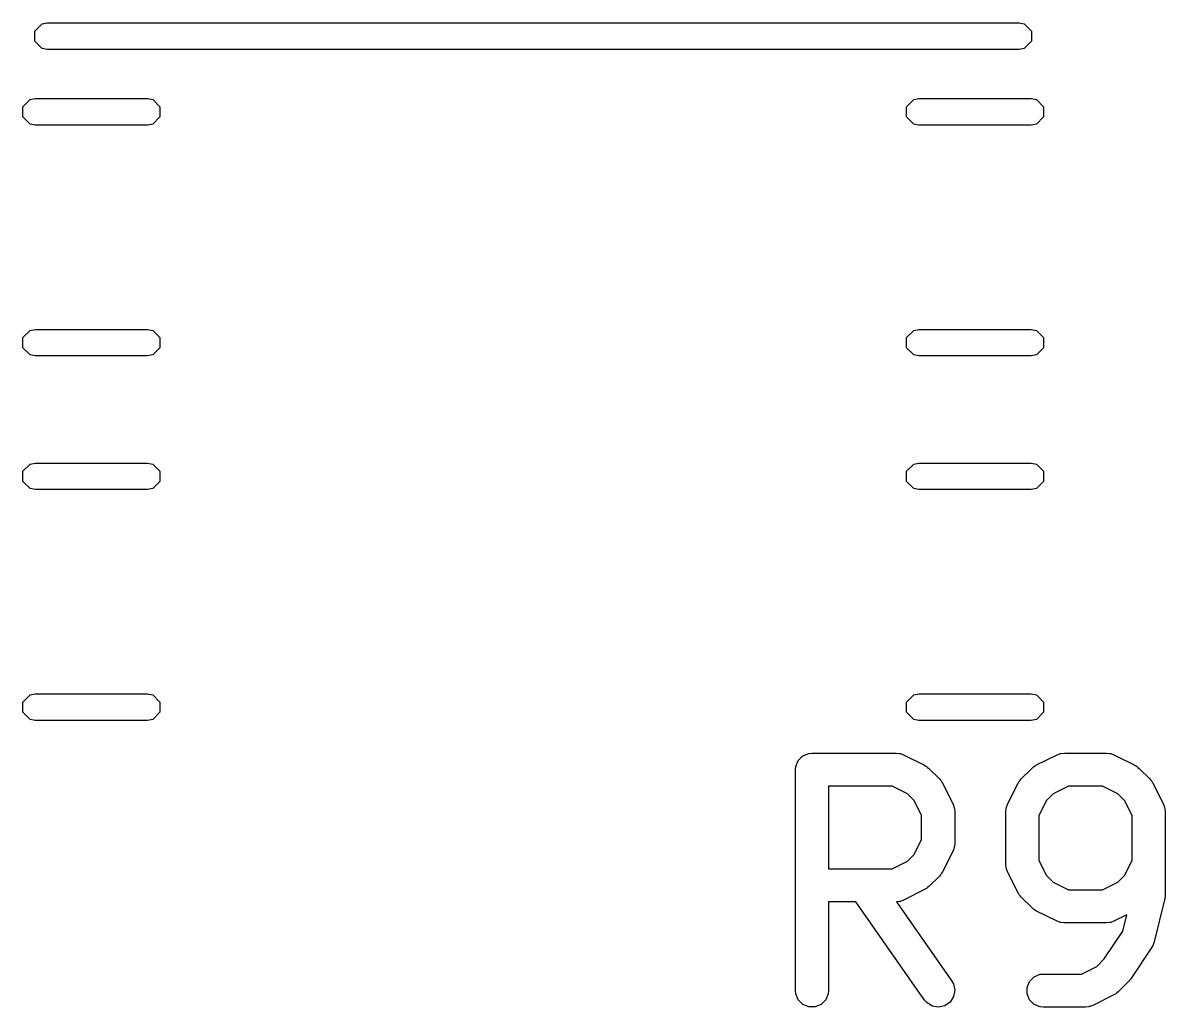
# Model space of a CAD drawing. Extents: x 34.8 to 94.5, y -157.8 to -74.1.
# Drawn here: x 60.69 to 65.86, y -122.78 to -118.32 of the extents above; entities that cross this region are included whole.
import ezdxf

# ---------------------------------------------------------------- set-up
doc = ezdxf.new("R2010")
doc.units = 0
doc.layers.add('BLACK', color=7, linetype='CONTINUOUS')

msp = doc.modelspace()

# ---------------------------------------------------------------- linework, layer by layer
at = {"layer": 'BLACK', "linetype": 'CONTINUOUS'}
for p, q in [((60.744567, -118.362039), (60.777039, -118.329567)), ((60.777039, -118.329567), (60.8, -118.325)), ((60.8, -118.325), (63, -118.325)), ((63, -118.325), (65.2, -118.325)), ((65.2, -118.325), (65.222961, -118.329567)), ((65.222961, -118.329567), (65.255433, -118.362039)), ((60.744567, -118.407961), (60.744567, -118.362039)), ((60.777039, -118.440433), (60.744567, -118.407961)), ((65.255433, -118.407961), (65.222961, -118.440433)), ((65.255433, -118.362039), (65.255433, -118.407961)), ((60.8, -118.445), (60.777039, -118.440433)), ((63, -118.445), (60.8, -118.445)), ((65.2, -118.445), (63, -118.445)), ((65.222961, -118.440433), (65.2, -118.445)), ((60.722315, -118.672067), (60.745276, -118.6675)), ((60.745276, -118.6675), (61.254724, -118.6675)), ((61.254724, -118.6675), (61.277685, -118.672067)), ((64.722315, -118.672067), (64.745276, -118.6675)), ((64.745276, -118.6675), (65.254724, -118.6675)), ((65.254724, -118.6675), (65.277685, -118.672067)), ((60.689843, -118.704539), (60.722315, -118.672067)), ((60.689843, -118.750461), (60.689843, -118.704539)), ((61.277685, -118.672067), (61.310157, -118.704539)), ((61.310157, -118.704539), (61.310157, -118.750461)), ((64.689843, -118.704539), (64.722315, -118.672067)), ((64.689843, -118.750461), (64.689843, -118.704539)), ((65.277685, -118.672067), (65.310157, -118.704539)), ((65.310157, -118.704539), (65.310157, -118.750461)), ((60.722315, -118.782933), (60.689843, -118.750461)), ((61.310157, -118.750461), (61.277685, -118.782933)), ((64.722315, -118.782933), (64.689843, -118.750461)), ((65.310157, -118.750461), (65.277685, -118.782933)), ((60.745276, -118.7875), (60.722315, -118.782933)), ((61.254724, -118.7875), (60.745276, -118.7875)), ((61.277685, -118.782933), (61.254724, -118.7875)), ((64.745276, -118.7875), (64.722315, -118.782933)), ((65.254724, -118.7875), (64.745276, -118.7875)), ((65.277685, -118.782933), (65.254724, -118.7875)), ((60.689843, -119.749539), (60.722315, -119.717067)), ((60.689843, -119.795461), (60.689843, -119.749539)), ((60.722315, -119.717067), (60.745276, -119.7125)), ((60.745276, -119.7125), (61.254724, -119.7125)), ((61.254724, -119.7125), (61.277685, -119.717067)), ((61.277685, -119.717067), (61.310157, -119.749539)), ((61.310157, -119.749539), (61.310157, -119.795461)), ((64.689843, -119.749539), (64.722315, -119.717067)), ((64.689843, -119.795461), (64.689843, -119.749539)), ((64.722315, -119.717067), (64.745276, -119.7125)), ((64.745276, -119.7125), (65.254724, -119.7125)), ((65.254724, -119.7125), (65.277685, -119.717067)), ((65.277685, -119.717067), (65.310157, -119.749539)), ((65.310157, -119.749539), (65.310157, -119.795461)), ((60.722315, -119.827933), (60.689843, -119.795461)), ((61.310157, -119.795461), (61.277685, -119.827933)), ((64.722315, -119.827933), (64.689843, -119.795461)), ((65.310157, -119.795461), (65.277685, -119.827933)), ((60.745276, -119.8325), (60.722315, -119.827933)), ((61.254724, -119.8325), (60.745276, -119.8325)), ((61.277685, -119.827933), (61.254724, -119.8325)), ((64.745276, -119.8325), (64.722315, -119.827933)), ((65.254724, -119.8325), (64.745276, -119.8325)), ((65.277685, -119.827933), (65.254724, -119.8325)), ((60.689843, -120.354539), (60.722315, -120.322067)), ((60.722315, -120.322067), (60.745276, -120.3175)), ((60.745276, -120.3175), (61.254724, -120.3175)), ((61.254724, -120.3175), (61.277685, -120.322067)), ((61.277685, -120.322067), (61.310157, -120.354539)), ((64.689843, -120.354539), (64.722315, -120.322067)), ((64.722315, -120.322067), (64.745276, -120.3175)), ((64.745276, -120.3175), (65.254724, -120.3175)), ((65.254724, -120.3175), (65.277685, -120.322067)), ((65.277685, -120.322067), (65.310157, -120.354539)), ((60.689843, -120.400461), (60.689843, -120.354539)), ((61.310157, -120.354539), (61.310157, -120.400461)), ((64.689843, -120.400461), (64.689843, -120.354539)), ((65.310157, -120.354539), (65.310157, -120.400461)), ((60.722315, -120.432933), (60.689843, -120.400461)), ((61.310157, -120.400461), (61.277685, -120.432933)), ((64.722315, -120.432933), (64.689843, -120.400461)), ((65.310157, -120.400461), (65.277685, -120.432933)), ((60.745276, -120.4375), (60.722315, -120.432933)), ((61.254724, -120.4375), (60.745276, -120.4375)), ((61.277685, -120.432933), (61.254724, -120.4375)), ((64.745276, -120.4375), (64.722315, -120.432933)), ((65.254724, -120.4375), (64.745276, -120.4375)), ((65.277685, -120.432933), (65.254724, -120.4375)), ((60.689843, -121.399539), (60.722315, -121.367067)), ((60.689843, -121.445461), (60.689843, -121.399539)), ((60.722315, -121.367067), (60.745276, -121.3625)), ((60.745276, -121.3625), (61.254724, -121.3625)), ((61.254724, -121.3625), (61.277685, -121.367067)), ((61.277685, -121.367067), (61.310157, -121.399539)), ((61.310157, -121.399539), (61.310157, -121.445461)), ((64.689843, -121.399539), (64.722315, -121.367067)), ((64.689843, -121.445461), (64.689843, -121.399539)), ((64.722315, -121.367067), (64.745276, -121.3625)), ((64.745276, -121.3625), (65.254724, -121.3625)), ((65.254724, -121.3625), (65.277685, -121.367067)), ((65.277685, -121.367067), (65.310157, -121.399539)), ((65.310157, -121.399539), (65.310157, -121.445461)), ((60.722315, -121.477933), (60.689843, -121.445461)), ((61.310157, -121.445461), (61.277685, -121.477933)), ((64.722315, -121.477933), (64.689843, -121.445461)), ((65.310157, -121.445461), (65.277685, -121.477933)), ((60.745276, -121.4825), (60.722315, -121.477933)), ((61.254724, -121.4825), (60.745276, -121.4825)), ((61.277685, -121.477933), (61.254724, -121.4825)), ((64.745276, -121.4825), (64.722315, -121.477933)), ((65.254724, -121.4825), (64.745276, -121.4825)), ((65.277685, -121.477933), (65.254724, -121.4825)), ((64.188346, -121.690187), (64.199545, -121.663151)), ((64.199545, -121.663151), (64.220237, -121.642459)), ((64.220237, -121.642459), (64.247273, -121.63126)), ((64.247273, -121.63126), (64.261905, -121.629819)), ((64.261905, -121.629819), (64.642857, -121.629819)), ((64.642857, -121.629819), (64.657489, -121.63126)), ((64.657489, -121.63126), (64.659978, -121.632291)), ((64.659978, -121.632291), (64.662666, -121.632482)), ((64.662666, -121.632482), (64.676398, -121.637737)), ((64.676398, -121.637737), (64.771636, -121.685356)), ((65.275983, -121.685356), (65.371221, -121.637737)), ((65.371221, -121.637737), (65.384952, -121.632482)), ((65.384952, -121.632482), (65.387641, -121.63229)), ((65.387641, -121.63229), (65.39013, -121.63126)), ((65.39013, -121.63126), (65.404762, -121.629819)), ((65.404762, -121.629819), (65.595238, -121.629819)), ((65.595238, -121.629819), (65.60987, -121.63126)), ((65.60987, -121.63126), (65.612359, -121.632291)), ((65.612359, -121.632291), (65.615047, -121.632482)), ((65.615047, -121.632482), (65.628779, -121.637737)), ((65.628779, -121.637737), (65.724017, -121.685356)), ((64.186905, -121.704819), (64.188346, -121.690187)), ((64.186905, -122.704819), (64.186905, -121.704819)), ((64.771636, -121.685356), (64.777935, -121.68932)), ((64.777935, -121.68932), (64.779763, -121.690078)), ((64.779763, -121.690078), (64.781819, -121.691766)), ((64.781819, -121.691766), (64.784079, -121.693188)), ((64.784079, -121.693188), (64.785378, -121.694686)), ((64.785378, -121.694686), (64.791128, -121.699405)), ((64.791128, -121.699405), (64.838747, -121.747024)), ((65.208872, -121.747024), (65.256491, -121.699405)), ((65.256491, -121.699405), (65.26224, -121.694686)), ((65.26224, -121.694686), (65.26354, -121.693188)), ((65.26354, -121.693188), (65.265799, -121.691766)), ((65.265799, -121.691766), (65.267856, -121.690078)), ((65.267856, -121.690078), (65.269683, -121.68932)), ((65.269683, -121.68932), (65.275983, -121.685356)), ((65.724017, -121.685356), (65.730316, -121.68932)), ((65.730316, -121.68932), (65.732144, -121.690078)), ((65.732144, -121.690078), (65.7342, -121.691766)), ((65.7342, -121.691766), (65.73646, -121.693188)), ((65.73646, -121.693188), (65.737759, -121.694686)), ((65.737759, -121.694686), (65.743509, -121.699405)), ((65.743509, -121.699405), (65.791128, -121.747024)), ((64.838747, -121.747024), (64.843465, -121.752773)), ((64.843465, -121.752773), (64.844964, -121.754073)), ((64.844964, -121.754073), (64.846385, -121.756332)), ((64.846385, -121.756332), (64.848074, -121.758389)), ((64.848074, -121.758389), (64.848831, -121.760216)), ((64.848831, -121.760216), (64.852796, -121.766516)), ((64.852796, -121.766516), (64.900415, -121.861754)), ((65.147204, -121.861754), (65.194823, -121.766516)), ((65.194823, -121.766516), (65.198787, -121.760216)), ((65.198787, -121.760216), (65.199545, -121.758389)), ((65.199545, -121.758389), (65.201233, -121.756332)), ((65.201233, -121.756332), (65.202655, -121.754073)), ((65.202655, -121.754073), (65.204153, -121.752773)), ((65.204153, -121.752773), (65.208872, -121.747024)), ((65.791128, -121.747024), (65.795846, -121.752773)), ((65.795846, -121.752773), (65.797345, -121.754073)), ((65.797345, -121.754073), (65.798766, -121.756332)), ((65.798766, -121.756332), (65.800455, -121.758389)), ((65.800455, -121.758389), (65.801212, -121.760216)), ((65.801212, -121.760216), (65.805177, -121.766516)), ((65.805177, -121.766516), (65.852796, -121.861754)), ((64.625152, -121.779819), (64.336905, -121.779819)), ((64.336905, -121.779819), (64.336905, -122.153628)), ((64.693668, -121.814077), (64.625152, -121.779819)), ((64.724075, -121.844484), (64.693668, -121.814077)), ((65.353951, -121.814077), (65.323544, -121.844484)), ((65.422467, -121.779819), (65.353951, -121.814077)), ((65.577533, -121.779819), (65.422467, -121.779819)), ((65.646049, -121.814077), (65.577533, -121.779819)), ((65.676456, -121.844484), (65.646049, -121.814077)), ((64.758333, -121.913), (64.724075, -121.844484)), ((64.900415, -121.861754), (64.90567, -121.875485)), ((64.90567, -121.875485), (64.905861, -121.878174)), ((65.141758, -121.878173), (65.141949, -121.875486)), ((65.141949, -121.875486), (65.147204, -121.861754)), ((65.323544, -121.844484), (65.289286, -121.913)), ((65.710714, -121.913), (65.676456, -121.844484)), ((65.852796, -121.861754), (65.858051, -121.875485)), ((65.858051, -121.875485), (65.858242, -121.878174)), ((64.758333, -122.020447), (64.758333, -121.913)), ((64.905861, -121.878174), (64.906892, -121.880663)), ((64.906892, -121.880663), (64.908333, -121.895295)), ((64.908333, -121.895295), (64.908333, -122.038152)), ((65.139286, -121.895295), (65.140727, -121.880663)), ((65.139286, -122.13339), (65.139286, -121.895295)), ((65.140727, -121.880663), (65.141758, -121.878173)), ((65.289286, -121.913), (65.289286, -122.115685)), ((65.710714, -122.115685), (65.710714, -121.913)), ((65.858242, -121.878174), (65.859273, -121.880663)), ((65.859273, -121.880663), (65.860714, -121.895295)), ((65.860714, -121.895295), (65.860714, -122.276247)), ((64.724075, -122.088963), (64.758333, -122.020447)), ((64.900415, -122.071693), (64.852796, -122.166931)), ((64.90567, -122.057962), (64.900415, -122.071693)), ((64.905861, -122.055272), (64.90567, -122.057962)), ((64.906892, -122.052784), (64.905861, -122.055272)), ((64.908333, -122.038152), (64.906892, -122.052784)), ((64.625152, -122.153628), (64.693668, -122.11937)), ((64.693668, -122.11937), (64.724075, -122.088963)), ((65.140727, -122.148022), (65.139286, -122.13339)), ((65.289286, -122.115685), (65.323544, -122.184201)), ((65.676456, -122.184201), (65.710714, -122.115685)), ((64.336905, -122.153628), (64.625152, -122.153628)), ((64.838747, -122.186423), (64.791128, -122.234042)), ((64.843465, -122.180673), (64.838747, -122.186423)), ((64.844964, -122.179374), (64.843465, -122.180673)), ((64.846385, -122.177114), (64.844964, -122.179374)), ((64.848074, -122.175058), (64.846385, -122.177114)), ((64.848831, -122.17323), (64.848074, -122.175058)), ((64.852796, -122.166931), (64.848831, -122.17323)), ((65.141758, -122.150511), (65.140727, -122.148022)), ((65.141949, -122.153199), (65.141758, -122.150511)), ((65.147204, -122.166931), (65.141949, -122.153199)), ((65.194823, -122.262169), (65.147204, -122.166931)), ((65.323544, -122.184201), (65.353951, -122.214608)), ((65.646049, -122.214608), (65.676456, -122.184201)), ((64.785378, -122.23876), (64.784079, -122.240259)), ((64.791128, -122.234042), (64.785378, -122.23876)), ((65.353951, -122.214608), (65.422467, -122.248866)), ((65.577533, -122.248866), (65.646049, -122.214608)), ((64.771636, -122.248091), (64.676398, -122.29571)), ((64.777935, -122.244126), (64.771636, -122.248091)), ((64.779763, -122.243369), (64.777935, -122.244126)), ((64.781819, -122.24168), (64.779763, -122.243369)), ((64.784079, -122.240259), (64.781819, -122.24168)), ((65.198787, -122.268468), (65.194823, -122.262169)), ((65.199545, -122.270296), (65.198787, -122.268468)), ((65.201233, -122.272352), (65.199545, -122.270296)), ((65.202655, -122.274612), (65.201233, -122.272352)), ((65.204153, -122.275911), (65.202655, -122.274612)), ((65.208872, -122.281661), (65.204153, -122.275911)), ((65.256491, -122.32928), (65.208872, -122.281661)), ((65.422467, -122.248866), (65.577533, -122.248866)), ((65.859273, -122.290879), (65.85885, -122.2919)), ((65.859815, -122.285366), (65.859273, -122.290879)), ((65.860625, -122.279893), (65.859815, -122.285366)), ((65.860714, -122.276247), (65.860462, -122.2788)), ((65.860462, -122.2788), (65.860625, -122.279893)), ((64.460951, -122.303628), (64.336905, -122.303628)), ((64.336905, -122.303628), (64.336905, -122.704819)), ((64.771891, -122.747829), (64.460951, -122.303628)), ((64.657489, -122.302187), (64.643972, -122.303518)), ((64.643972, -122.303518), (64.894776, -122.66181)), ((64.659978, -122.301155), (64.657489, -122.302187)), ((64.662666, -122.300965), (64.659978, -122.301155)), ((64.676398, -122.29571), (64.662666, -122.300965)), ((65.26224, -122.333998), (65.256491, -122.32928)), ((65.26354, -122.335497), (65.26224, -122.333998)), ((65.265799, -122.336918), (65.26354, -122.335497)), ((65.267856, -122.338607), (65.265799, -122.336918)), ((65.269683, -122.339364), (65.267856, -122.338607)), ((65.275983, -122.343329), (65.269683, -122.339364)), ((65.858475, -122.294437), (65.810856, -122.484913)), ((65.85885, -122.2919), (65.858475, -122.294437)), ((65.371221, -122.390948), (65.275983, -122.343329)), ((65.384952, -122.396203), (65.371221, -122.390948)), ((65.628779, -122.390948), (65.615047, -122.396203)), ((65.687009, -122.361833), (65.628779, -122.390948)), ((65.668485, -122.435929), (65.687009, -122.361833)), ((65.387641, -122.396394), (65.384952, -122.396203)), ((65.39013, -122.397425), (65.387641, -122.396394)), ((65.404762, -122.398866), (65.39013, -122.397425)), ((65.595238, -122.398866), (65.404762, -122.398866)), ((65.58457, -122.5618), (65.668485, -122.435929)), ((65.60987, -122.397425), (65.595238, -122.398866)), ((65.612359, -122.396393), (65.60987, -122.397425)), ((65.615047, -122.396203), (65.612359, -122.396393)), ((65.806538, -122.496996), (65.805909, -122.498759)), ((65.807416, -122.495351), (65.806538, -122.496996)), ((65.807774, -122.493536), (65.807416, -122.495351)), ((65.810856, -122.484913), (65.807774, -122.493536)), ((65.800499, -122.508325), (65.705261, -122.651183)), ((65.804803, -122.50025), (65.800499, -122.508325)), ((65.805909, -122.498759), (65.804803, -122.50025)), ((65.482295, -122.629819), (65.55081, -122.595561)), ((65.55081, -122.595561), (65.58457, -122.5618)), ((65.247164, -122.663151), (65.267856, -122.642459)), ((65.267856, -122.642459), (65.294892, -122.63126)), ((65.294892, -122.63126), (65.309524, -122.629819)), ((65.309524, -122.629819), (65.482295, -122.629819)), ((65.705218, -122.651247), (65.700684, -122.656771)), ((65.705227, -122.651223), (65.705218, -122.651247)), ((65.705261, -122.651183), (65.705227, -122.651223)), ((64.894776, -122.66181), (64.901986, -122.674623)), ((64.901986, -122.674623), (64.908315, -122.703194)), ((64.908315, -122.703194), (64.90323, -122.732012)), ((65.235965, -122.690187), (65.247164, -122.663151)), ((65.235965, -122.719451), (65.235965, -122.690187)), ((65.69589, -122.662613), (65.648272, -122.710232)), ((65.695923, -122.662572), (65.69589, -122.662613)), ((65.695945, -122.662558), (65.695923, -122.662572)), ((65.700684, -122.656771), (65.695945, -122.662558)), ((64.188346, -122.719451), (64.186905, -122.704819)), ((64.199545, -122.746487), (64.188346, -122.719451)), ((64.220237, -122.767179), (64.199545, -122.746487)), ((64.324265, -122.746487), (64.303573, -122.767179)), ((64.335464, -122.719451), (64.324265, -122.746487)), ((64.336905, -122.704819), (64.335464, -122.719451)), ((64.781462, -122.758989), (64.771891, -122.747829)), ((64.90323, -122.732012), (64.887503, -122.75669)), ((65.247164, -122.746487), (65.235965, -122.719451)), ((65.267856, -122.767179), (65.247164, -122.746487)), ((65.628779, -122.724282), (65.533541, -122.771901)), ((65.635078, -122.720317), (65.628779, -122.724282)), ((65.636906, -122.71956), (65.635078, -122.720317)), ((65.638962, -122.717872), (65.636906, -122.71956)), ((65.641222, -122.71645), (65.638962, -122.717872)), ((65.642522, -122.71495), (65.641222, -122.71645)), ((65.648272, -122.710232), (65.642522, -122.71495)), ((64.247273, -122.778378), (64.220237, -122.767179)), ((64.276537, -122.778378), (64.247273, -122.778378)), ((64.303573, -122.767179), (64.276537, -122.778378)), ((64.806141, -122.774716), (64.781462, -122.758989)), ((64.834958, -122.779802), (64.806141, -122.774716)), ((64.863529, -122.773472), (64.834958, -122.779802)), ((64.887503, -122.75669), (64.863529, -122.773472)), ((65.294892, -122.778378), (65.267856, -122.767179)), ((65.309524, -122.779819), (65.294892, -122.778378)), ((65.5, -122.779819), (65.309524, -122.779819)), ((65.514632, -122.778378), (65.5, -122.779819)), ((65.517121, -122.777346), (65.514632, -122.778378)), ((65.519809, -122.777156), (65.517121, -122.777346)), ((65.533541, -122.771901), (65.519809, -122.777156))]:
    msp.add_line(p, q, dxfattribs=at)

doc.saveas('drawing.dxf')
